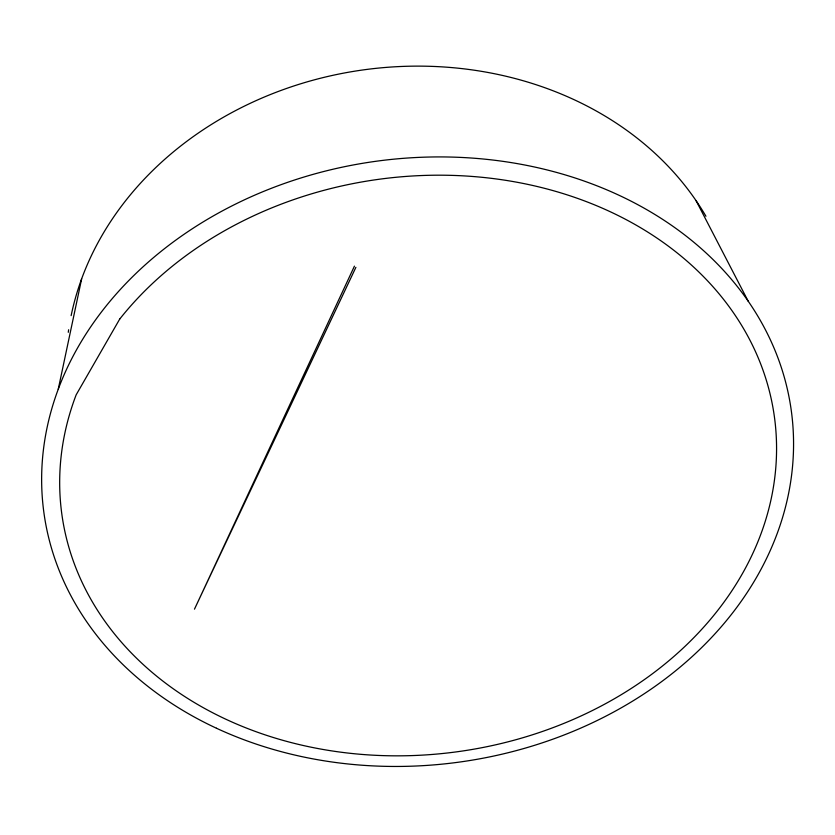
<?xml version="1.0" encoding="UTF-8"?>
<svg xmlns="http://www.w3.org/2000/svg" width="835" height="835" viewBox="0 0 835 835"><rect width="100%" height="100%" fill="white"/><g stroke="black" fill="none" stroke-linecap="round" stroke-linejoin="round"><path stroke-width="1.25" d="M58.252 389.214L81.642 278.838M354.437 266.146L194.471 609.164L355.887 267.336M696.066 200.65L748.181 301.174M68.272 332.309A337.799 285.946 -7.7 0 1 68.637 329.752M71.132 315.651A337.799 285.946 -7.7 0 1 356.347 70.923A337.799 285.946 -7.7 0 1 705.94 216.265M119.697 319.095L76.162 394.83A359.593 288.9 -7.7 0 0 462.778 750.968A359.593 288.9 -7.7 0 0 722.901 298.533A359.593 288.9 -7.7 0 0 119.697 319.095M216.463 728.235A377.159 303.282 -7.7 0 0 793.25 456.39A377.159 303.282 -7.7 0 0 243.089 200.442A377.159 303.282 -7.7 0 0 216.463 728.235"/></g></svg>
